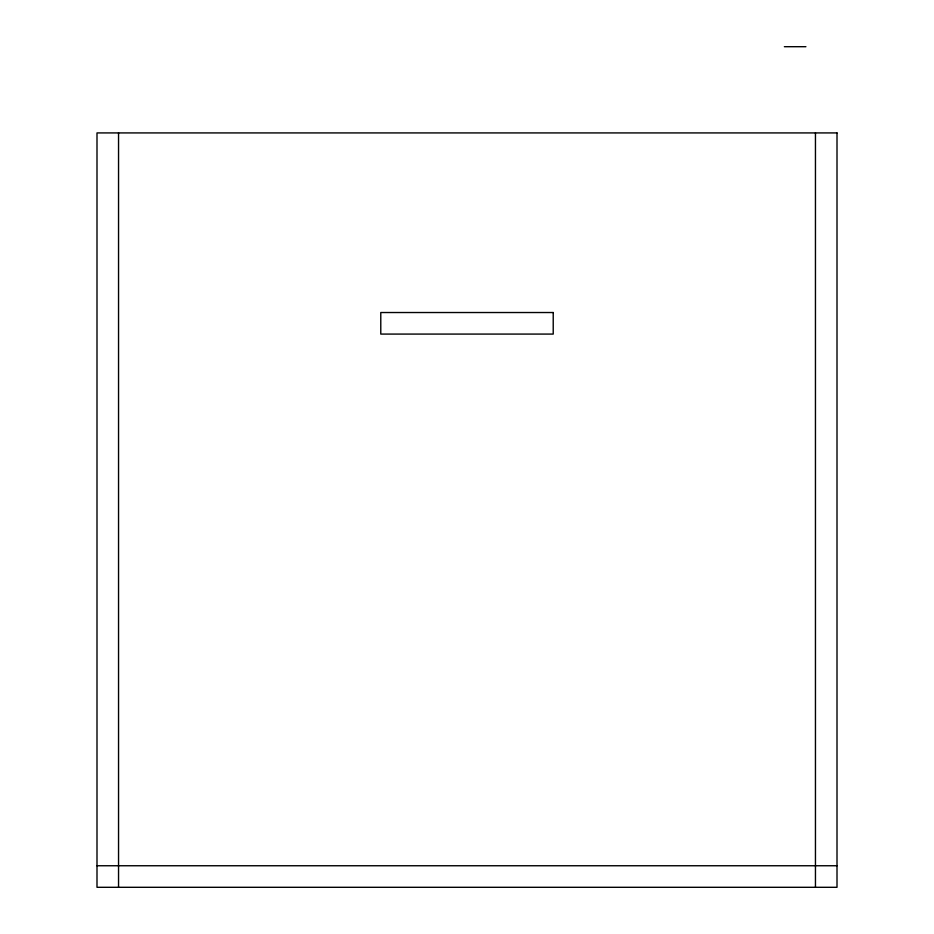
<?xml version="1.0" encoding="UTF-8"?>
<svg xmlns="http://www.w3.org/2000/svg" width="934" height="934" viewBox="0 0 934 934"><rect width="100%" height="100%" fill="white"/><g stroke="black" fill="none" stroke-linecap="round" stroke-linejoin="round"><path stroke-width="1.4" d="M784.362 46.7L805.914 46.7M96.996 865.748L837.004 865.748M815.452 132.92L815.452 887.3M118.548 132.92L118.548 887.3M837.004 132.92L96.996 132.92L96.996 887.3L837.004 887.3L837.004 132.92M553.22 312.528L380.78 312.528L380.78 334.08L553.22 334.08L553.22 312.528"/></g></svg>
